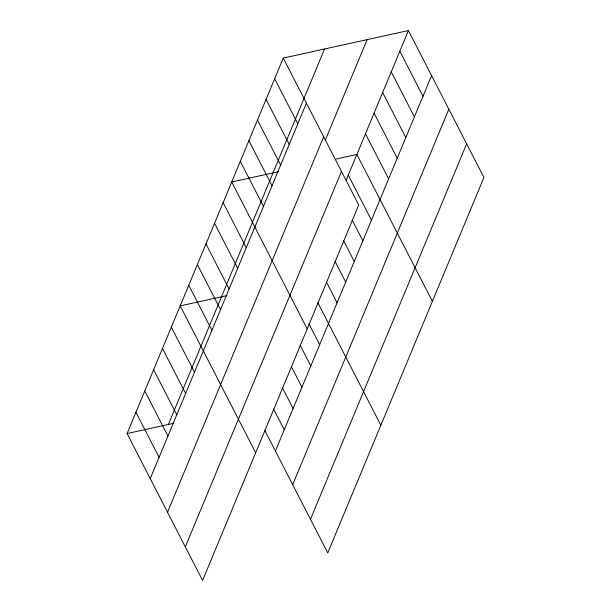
<?xml version="1.0" encoding="UTF-8"?>
<svg xmlns="http://www.w3.org/2000/svg" width="611" height="611" viewBox="0 0 611 611"><rect width="100%" height="100%" fill="white"/><g stroke="black" fill="none" stroke-linecap="round" stroke-linejoin="round"><path stroke-width="0.92" d="M283.252 58.083L358.749 204.983L202.577 580.45L127.08 433.55L283.252 58.083L408.423 30.55L483.92 177.45L327.748 552.917L264.685 430.213M168.384 424.462L324.556 48.995M150.237 478.604L306.409 103.137M167.513 512.217L323.685 136.749M325.243 140.309L367.119 39.639M185.309 546.837L341.48 171.378M346.147 180.268L408.423 30.55M275.401 451.071L431.58 75.604M292.677 484.683L448.848 109.216M310.472 519.304L466.644 143.845M278.57 171.683L231.714 181.986L307.211 328.886M336.233 158.997L356.885 154.453L432.382 301.353M227.04 295.587L180.184 305.89L255.681 452.789M127.08 433.55L173.936 423.24M399.831 51.202L422.988 96.255M391.239 71.854L414.395 116.907M382.654 92.505L405.811 137.559M374.062 113.15L397.219 158.211M365.477 133.801L388.627 178.855M348.293 175.105L371.45 220.159M352.142 219.952L362.858 240.81M274.667 78.735L297.817 123.789M343.55 240.604L354.273 261.462M266.075 99.387L289.232 144.44M334.958 261.256L345.681 282.114M257.483 120.039L280.64 165.092M326.373 281.9L337.089 302.758M248.898 140.683L272.048 185.744M317.781 302.552L380.844 425.256M240.306 161.335L263.463 206.388M308.929 323.83L319.652 344.688M300.085 345.108L310.8 365.966M223.13 202.638L246.286 247.692M291.233 366.386L301.956 387.244M214.537 223.29L237.694 268.344M282.381 387.657L293.104 408.515M205.953 243.942L229.102 288.995M273.537 408.935L284.252 429.793M197.361 264.586L220.518 309.647M188.768 285.238L211.925 330.299M171.332 327.168L194.489 372.221M162.48 348.446L185.637 393.499M153.628 369.724L176.785 414.777M144.784 390.994L167.933 436.048M135.932 412.272L159.089 457.326"/></g></svg>
